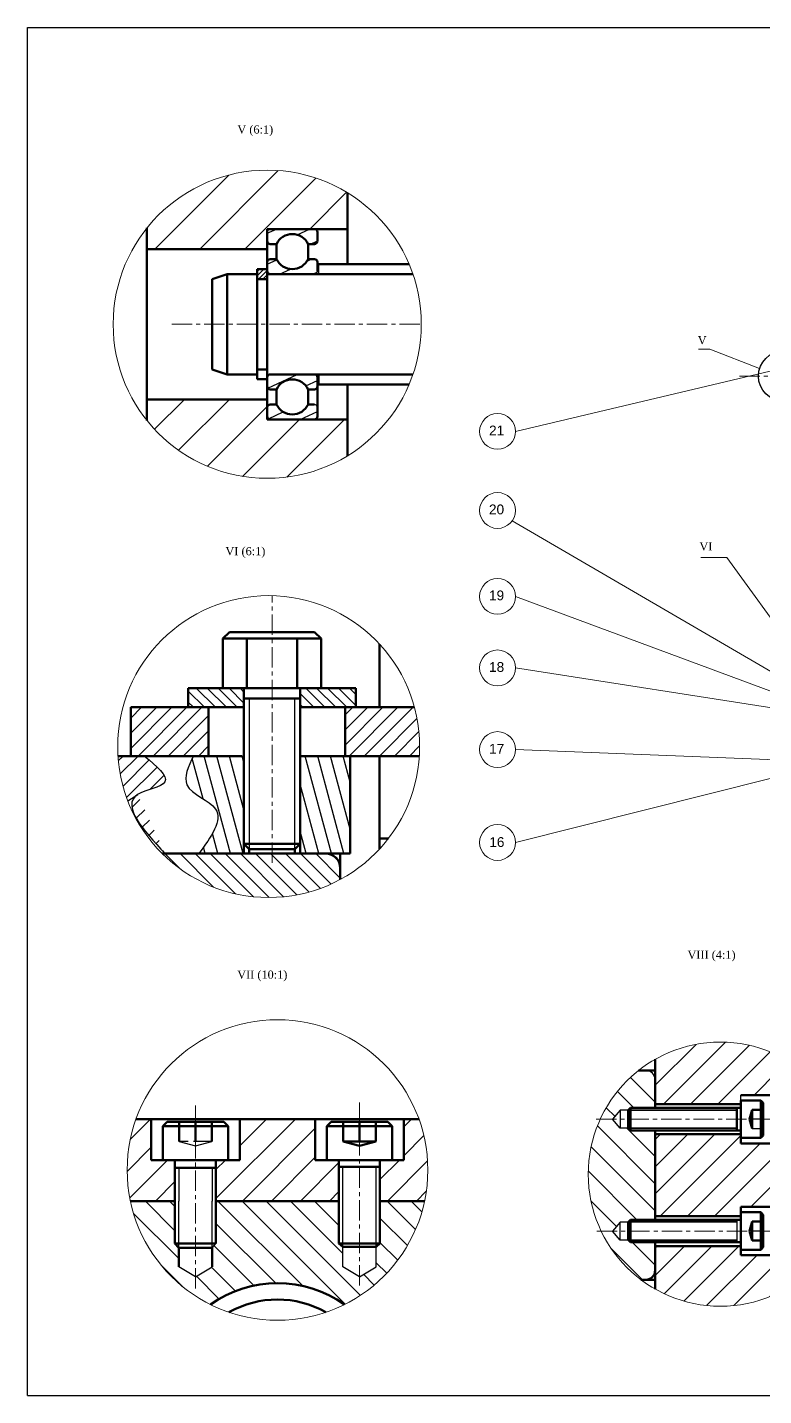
# Model space of a CAD drawing. Header units: inches. Extents: x -8900 to -5053, y -1814 to -15.
# Drawn here: x -7566 to -7114, y -1813 to -972 of the extents above; entities that cross this region are included whole.
import ezdxf

# ---------------------------------------------------------------- set-up
doc = ezdxf.new("R2010")
doc.units = ezdxf.units.IN
doc.header["$LTSCALE"] = 2
doc.header["$MEASUREMENT"] = 0
for name, pattern in [('CENTER', [2, 1.25, -0.25, 0.25, -0.25]), ('CENTER2', [28.575, 19.05, -3.175, 3.175, -3.175]), ('DASHED', [0.2, 0.1, -0.1]), ('HIDDEN2', [4.7625, 3.175, -1.5875])]:
    doc.linetypes.add(name, pattern=pattern)
doc.layers.add('AM_0', color=7, linetype='Continuous', lineweight=50, plot=False)
for name, color, linetype, lineweight in [('Centerline (ISO)', 7, 'CENTER2', 30), ('duong co ban', 7, 'Continuous', 50), ('duong tam', 1, 'CENTER', 20), ('Hidden (ISO)', 7, 'DASHED', 30), ('Visible (ISO)', 7, 'Continuous', 50), ('Visible Narrow (ISO)', 6, 'Continuous', 35)]:
    doc.layers.add(name, color=color, linetype=linetype, lineweight=lineweight)
doc.styles.get("Standard").update_dxf_attribs({"font": 'arial.ttf', "height": 2.5})
pattern_1 = [(45, (-2116.619, -125.627), (-4.634201, 4.634201), [])]

msp = doc.modelspace()

# ---------------------------------------------------------------- hatches: boundary and pattern name
at = {"lineweight": 20}
h = msp.add_hatch(dxfattribs=at)
h.set_pattern_fill('ANSI31', color=256, scale=6.16, style=0)
h.set_pattern_definition([(45, (-18708.72, 1721.844), (-13.829594, 13.829594), [])])
h.paths.add_polyline_path([(-7492.92, -1095.43), (-7492.92, -1108.43), (-7419, -1108.43), (-7419, -1096.11), (-7369.72, -1096.11), (-7369.72, -1073.76, 0.377211)])
h.paths.add_polyline_path([(-7419, -1213.15), (-7419, -1200.83), (-7492.92, -1200.83), (-7492.92, -1213.83, 0.377211), (-7369.72, -1235.5), (-7369.72, -1213.15)])
at = {"linetype": 'Continuous'}
h = msp.add_hatch(dxfattribs=at)
h.set_pattern_fill('DEFAULT__27', color=2, scale=8.638237, angle=205, style=0, pattern_type=0)
h.set_pattern_definition([(205, (-15083.275, -9590.749), (3.650677, -7.828902), [])])
edge = h.paths.add_edge_path()
edge.add_spline(control_points=[(-7390.05, -1096.11), (-7388.97, -1096.11), (-7388.2, -1096.87), (-7388.2, -1097.96)], knot_values=[0, 0, 0, 0, 1, 1, 1, 1], weights=[1, 0.804738, 0.804738, 1], degree=3, periodic=0)
edge.add_line((-7388.2, -1103.5), (-7388.2, -1097.96))
edge.add_spline(control_points=[(-7388.2, -1103.5), (-7388.2, -1104.58), (-7388.97, -1105.35), (-7390.05, -1105.35)], knot_values=[0, 0, 0, 0, 1, 1, 1, 1], weights=[1, 0.804738, 0.804738, 1], degree=3, periodic=0)
edge.add_line((-7393.86, -1105.35), (-7390.05, -1105.35))
edge.add_spline(control_points=[(-7413.34, -1105.35), (-7408.85, -1095.87), (-7398.36, -1095.87), (-7393.86, -1105.35)], knot_values=[0, 0, 0, 0, 1, 1, 1, 1], weights=[1, 0.619048, 0.619048, 1], degree=3, periodic=0)
edge.add_line((-7417.15, -1105.35), (-7413.34, -1105.35))
edge.add_spline(control_points=[(-7417.15, -1105.35), (-7418.24, -1105.35), (-7419, -1104.58), (-7419, -1103.5)], knot_values=[0, 0, 0, 0, 1, 1, 1, 1], weights=[1, 0.804738, 0.804738, 1], degree=3, periodic=0)
edge.add_line((-7419, -1103.5), (-7419, -1097.96))
edge.add_spline(control_points=[(-7419, -1097.96), (-7419, -1096.87), (-7418.24, -1096.11), (-7417.15, -1096.11)], knot_values=[0, 0, 0, 0, 1, 1, 1, 1], weights=[1, 0.804738, 0.804738, 1], degree=3, periodic=0)
edge.add_line((-7417.15, -1096.11), (-7390.05, -1096.11))
edge = h.paths.add_edge_path()
edge.add_spline(control_points=[(-7390.05, -1213.15), (-7388.97, -1213.15), (-7388.2, -1212.38), (-7388.2, -1211.3)], knot_values=[0, 0, 0, 0, 1, 1, 1, 1], weights=[1, 0.804738, 0.804738, 1], degree=3, periodic=0)
edge.add_line((-7417.15, -1213.15), (-7390.05, -1213.15))
edge.add_spline(control_points=[(-7419, -1211.3), (-7419, -1212.38), (-7418.24, -1213.15), (-7417.15, -1213.15)], knot_values=[0, 0, 0, 0, 1, 1, 1, 1], weights=[1, 0.804738, 0.804738, 1], degree=3, periodic=0)
edge.add_line((-7419, -1211.3), (-7419, -1205.76))
edge.add_spline(control_points=[(-7417.15, -1203.91), (-7418.24, -1203.91), (-7419, -1204.67), (-7419, -1205.76)], knot_values=[0, 0, 0, 0, 1, 1, 1, 1], weights=[1, 0.804738, 0.804738, 1], degree=3, periodic=0)
edge.add_line((-7417.15, -1203.91), (-7413.34, -1203.91))
edge.add_spline(control_points=[(-7413.34, -1203.91), (-7408.85, -1213.39), (-7398.36, -1213.39), (-7393.86, -1203.91)], knot_values=[0, 0, 0, 0, 1, 1, 1, 1], weights=[1, 0.619048, 0.619048, 1], degree=3, periodic=0)
edge.add_line((-7393.86, -1203.91), (-7390.05, -1203.91))
edge.add_spline(control_points=[(-7388.2, -1205.76), (-7388.2, -1204.67), (-7388.97, -1203.91), (-7390.05, -1203.91)], knot_values=[0, 0, 0, 0, 1, 1, 1, 1], weights=[1, 0.804738, 0.804738, 1], degree=3, periodic=0)
edge.add_line((-7388.2, -1211.3), (-7388.2, -1205.76))
edge = h.paths.add_edge_path()
edge.add_line((-7417.15, -1123.83), (-7390.05, -1123.83))
edge.add_spline(control_points=[(-7417.15, -1123.83), (-7418.24, -1123.83), (-7419, -1123.06), (-7419, -1121.98)], knot_values=[0, 0, 0, 0, 1, 1, 1, 1], weights=[1, 0.804738, 0.804738, 1], degree=3, periodic=0)
edge.add_line((-7419, -1121.98), (-7419, -1116.44))
edge.add_spline(control_points=[(-7419, -1116.44), (-7419, -1115.35), (-7418.24, -1114.59), (-7417.15, -1114.59)], knot_values=[0, 0, 0, 0, 1, 1, 1, 1], weights=[1, 0.804738, 0.804738, 1], degree=3, periodic=0)
edge.add_line((-7417.15, -1114.59), (-7413.34, -1114.59))
edge.add_spline(control_points=[(-7393.86, -1114.59), (-7398.36, -1124.07), (-7408.85, -1124.07), (-7413.34, -1114.59)], knot_values=[0, 0, 0, 0, 1, 1, 1, 1], weights=[1, 0.619048, 0.619048, 1], degree=3, periodic=0)
edge.add_line((-7393.86, -1114.59), (-7390.05, -1114.59))
edge.add_spline(control_points=[(-7390.05, -1114.59), (-7388.97, -1114.59), (-7388.2, -1115.35), (-7388.2, -1116.44)], knot_values=[0, 0, 0, 0, 1, 1, 1, 1], weights=[1, 0.804738, 0.804738, 1], degree=3, periodic=0)
edge.add_line((-7388.2, -1121.98), (-7388.2, -1116.44))
edge.add_spline(control_points=[(-7388.2, -1121.98), (-7388.2, -1123.06), (-7388.97, -1123.83), (-7390.05, -1123.83)], knot_values=[0, 0, 0, 0, 1, 1, 1, 1], weights=[1, 0.804738, 0.804738, 1], degree=3, periodic=0)
edge = h.paths.add_edge_path()
edge.add_line((-7417.15, -1185.43), (-7390.05, -1185.43))
edge.add_spline(control_points=[(-7388.2, -1187.28), (-7388.2, -1186.19), (-7388.97, -1185.43), (-7390.05, -1185.43)], knot_values=[0, 0, 0, 0, 1, 1, 1, 1], weights=[1, 0.804738, 0.804738, 1], degree=3, periodic=0)
edge.add_line((-7388.2, -1192.82), (-7388.2, -1187.28))
edge.add_spline(control_points=[(-7390.05, -1194.67), (-7388.97, -1194.67), (-7388.2, -1193.9), (-7388.2, -1192.82)], knot_values=[0, 0, 0, 0, 1, 1, 1, 1], weights=[1, 0.804738, 0.804738, 1], degree=3, periodic=0)
edge.add_line((-7393.86, -1194.67), (-7390.05, -1194.67))
edge.add_spline(control_points=[(-7393.86, -1194.67), (-7398.36, -1185.19), (-7408.85, -1185.19), (-7413.34, -1194.67)], knot_values=[0, 0, 0, 0, 1, 1, 1, 1], weights=[1, 0.619048, 0.619048, 1], degree=3, periodic=0)
edge.add_line((-7417.15, -1194.67), (-7413.34, -1194.67))
edge.add_spline(control_points=[(-7419, -1192.82), (-7419, -1193.9), (-7418.24, -1194.67), (-7417.15, -1194.67)], knot_values=[0, 0, 0, 0, 1, 1, 1, 1], weights=[1, 0.804738, 0.804738, 1], degree=3, periodic=0)
edge.add_line((-7419, -1192.82), (-7419, -1187.28))
edge.add_spline(control_points=[(-7417.15, -1185.43), (-7418.24, -1185.43), (-7419, -1186.19), (-7419, -1187.28)], knot_values=[0, 0, 0, 0, 1, 1, 1, 1], weights=[1, 0.804738, 0.804738, 1], degree=3, periodic=0)
h = msp.add_hatch()
h.set_pattern_fill('ANSI31', color=256, scale=0.616, style=0)
h.set_pattern_definition([(45, (-19937.2789, 2031.9265), (-1.38295944, 1.38295944), [])])
h.paths.add_polyline_path([(-7419, -1120.75), (-7425.16, -1120.75), (-7425.16, -1126.91), (-7419, -1126.91)])
h = msp.add_hatch()
h.set_pattern_fill('ANSI31', color=256, scale=1.498, angle=90, style=0)
h.set_pattern_definition([(135, (-19742.727, 2937.9434), (-3.363106, -3.363106), [])])
h.paths.add_polyline_path([(-7433.32, -1378.3), (-7446.26, -1378.3), (-7467.58, -1378.3), (-7467.58, -1390.07), (-7433.32, -1390.07)])
h.paths.add_polyline_path([(-7364.54, -1378.3), (-7385.86, -1378.3), (-7398.8, -1378.3), (-7398.8, -1390.07), (-7364.54, -1390.07)])
h = msp.add_hatch(dxfattribs=at)
h.set_pattern_fill('ANSI31', scale=52.43, style=0)
h.set_pattern_definition(pattern_1)
h.paths.add_polyline_path([(-7455.01, -1390.07), (-7502.94, -1390.07), (-7502.94, -1420.03), (-7455.01, -1420.03)])
h = msp.add_hatch(dxfattribs=at)
h.set_pattern_fill('ANSI31', scale=52.43, style=0)
h.set_pattern_definition(pattern_1)
h.paths.add_polyline_path([(-7325.52, -1420.03, 0.015655), (-7325.34, -1414.22, 0.065946), (-7328.54, -1390.07), (-7371.12, -1390.07), (-7371.12, -1420.03)])
h = msp.add_hatch()
h.set_pattern_fill('ANSI31', color=256, scale=52.43, style=0)
h.set_pattern_definition(pattern_1)
edge = h.paths.add_edge_path()
edge.add_line((-7504.71, -1447.52), (-7498.62, -1443.72))
edge.add_spline(control_points=[(-7481.78, -1479.95), (-7495.41, -1465.19), (-7515.36, -1443.6), (-7473.02, -1437.82), (-7487.07, -1426.13), (-7494.41, -1420.03)], knot_values=[0, 0, 0, 0, 53.324098, 78.01047, 105.018974, 105.018974, 105.018974, 105.018974], degree=3, periodic=0)
edge.add_line((-7494.41, -1420.03), (-7510.71, -1420.03))
edge.add_arc((-7418.12, -1414.22), 92.77, 183.5875, 201.03273)
h = msp.add_hatch()
h.set_pattern_fill('ANSI31', color=256, scale=59.92, angle=60, style=0)
h.set_pattern_definition([(105, (32569.445, 8014.584), (-7.2347844, -1.9385546), [])])
edge = h.paths.add_edge_path()
edge.add_line((-7433.32, -1420.03), (-7464.36, -1420.03))
edge.add_spline(control_points=[(-7464.36, -1420.03), (-7467.44, -1426.49), (-7474.42, -1441.16), (-7440.25, -1451.43), (-7453.56, -1469.72), (-7461.01, -1479.95)], knot_values=[0, 0, 0, 0, 3.03125, 6.873189, 11.74646, 11.74646, 11.74646, 11.74646], degree=3, periodic=0)
edge.add_line((-7461.01, -1479.95), (-7433.32, -1479.95))
edge.add_line((-7433.32, -1479.95), (-7433.32, -1420.03))
h.paths.add_polyline_path([(-7398.8, -1479.95), (-7368.12, -1479.95), (-7368.12, -1420.03), (-7398.8, -1420.03)])
h = msp.add_hatch()
h.set_pattern_fill('ANSI31', color=256, scale=52.43, angle=90, style=0)
h.set_pattern_definition([(135, (-2116.619, -125.627), (-4.634201, -4.634201), [])])
h.paths.add_polyline_path([(-7374.11, -1495.9), (-7374.11, -1488.93, 0.414214), (-7383.1, -1479.95), (-7483.59, -1479.95, 0.330737)])
at = {"lineweight": 20}
h = msp.add_hatch(dxfattribs=at)
h.set_pattern_fill('ANSI31', color=256, scale=94.5, style=0)
h.set_pattern_definition([(45, (-486.95, -107.384), (-8.352699, 8.352699), [])])
h.paths.add_polyline_path([(-7127.96, -1658.08), (-7127.96, -1654.77), (-7127.96, -1652.46), (-7180.58, -1652.46), (-7180.58, -1702.74), (-7127.96, -1702.74), (-7127.96, -1700.43), (-7127.96, -1697.11), (-7104.98, -1697.11), (-7104.98, -1658.08)])
h.paths.add_polyline_path([(-7127.96, -1634.01), (-7127.96, -1631.71), (-7127.96, -1628.39), (-7104.98, -1628.39), (-7104.98, -1604.02, 0.247142), (-7180.58, -1606.43), (-7180.58, -1634.01)])
h.paths.add_polyline_path([(-7127.95, -1726.81), (-7127.95, -1723.49), (-7127.95, -1721.18), (-7180.58, -1721.18), (-7180.58, -1747.62, 0.247142), (-7104.98, -1750.04), (-7104.98, -1726.8)])
h = msp.add_hatch(dxfattribs=at)
h.set_pattern_fill('ANSI31', color=256, scale=94.5, angle=90, style=0)
h.set_pattern_definition([(135, (-486.95, -107.384), (-8.352699, -8.352699), [])])
h.paths.add_polyline_path([(-7180.58, -1650.16), (-7195.82, -1650.16), (-7197.18, -1648.8), (-7202.06, -1648.8), (-7206.76, -1643.24), (-7214.31, -1643.24, 0.107733), (-7221.67, -1677.03, 0.111652), (-7213.78, -1711.96), (-7206.72, -1711.96), (-7202.06, -1706.44), (-7197.22, -1706.44), (-7195.82, -1705.04), (-7180.58, -1705.04)])
h.paths.add_polyline_path([(-7180.58, -1619.03, 0.414214), (-7186.25, -1613.36), (-7190.86, -1613.36, 0.118594), (-7214.31, -1643.24), (-7206.72, -1643.24), (-7202.06, -1637.72), (-7197.24, -1637.72), (-7197.24, -1637.7), (-7197.2, -1637.7), (-7195.82, -1636.32), (-7180.58, -1636.32)])
h.paths.add_polyline_path([(-7180.58, -1718.88), (-7195.82, -1718.88), (-7197.18, -1717.52), (-7202.06, -1717.52), (-7206.76, -1711.96), (-7213.78, -1711.96, 0.120712), (-7189.33, -1741.88), (-7186.25, -1741.88, 0.414214), (-7180.58, -1736.21)])
h = msp.add_hatch()
h.set_pattern_fill('ANSI31', color=256, scale=100.8, style=0)
h.set_pattern_definition([(45, (55346.771, 10730.726), (-8.9095454, 8.9095454), [])])
h.paths.add_polyline_path([(-7374.91, -1693.58), (-7374.91, -1668.38), (-7389.52, -1668.38), (-7389.52, -1643.18), (-7435.89, -1643.18), (-7435.89, -1668.38), (-7450.51, -1668.38), (-7450.51, -1693.58)])
h.paths.add_polyline_path([(-7475.71, -1693.58), (-7475.71, -1668.38), (-7490.32, -1668.38), (-7490.32, -1643.18), (-7499.63, -1643.18, 0.086605), (-7505.1, -1674.47, 0.052123), (-7503.1, -1693.58)])
h.paths.add_polyline_path([(-7322.31, -1693.58, 0.052123), (-7320.32, -1674.47, 0.086605), (-7325.78, -1643.18), (-7335.09, -1643.18), (-7335.09, -1668.38), (-7349.71, -1668.38), (-7349.71, -1693.58)])
h = msp.add_hatch()
h.set_pattern_fill('ANSI31', color=256, scale=84, angle=90, style=0)
h.set_pattern_definition([(135, (-2182.348, -619.961), (-7.424621, -7.424621), [])])
h.paths.add_polyline_path([(-7450.51, -1693.58), (-7450.51, -1719.73), (-7452.77, -1722.23), (-7452.77, -1733.9), (-7463.11, -1740.1), (-7473.44, -1733.9), (-7473.44, -1722.23), (-7475.71, -1719.73), (-7475.71, -1693.58), (-7503.1, -1693.58, 0.229181), (-7453.83, -1757.2, -0.321563), (-7371.58, -1757.2, 0.229181), (-7322.31, -1693.58), (-7349.71, -1693.58), (-7349.71, -1719.73), (-7351.97, -1721.69), (-7351.97, -1733.9), (-7362.31, -1740.1), (-7372.64, -1733.9), (-7372.64, -1721.69), (-7374.91, -1719.73), (-7374.91, -1693.58)])

# ---------------------------------------------------------------- linework, layer by layer
at = {"color": 7, "linetype": 'Continuous'}
for p, q in [((-7566.44, -1813.15), (-7566.44, -972.15)), ((-7566.44, -972.15), (-6377.44, -972.15)), ((-7430.05, -1384.73), (-7430.05, -1477.34)), ((-7402.07, -1477.34), (-7402.07, -1384.73)), ((-7566.44, -1813.15), (-6377.44, -1813.15))]:
    msp.add_line(p, q, dxfattribs=at)
at = {"lineweight": 20}
for p, q in [((-7266.47, -1220.47), (-7102.15, -1181.52)), ((-7268.51, -1275.48), (-7077.25, -1386.88)), ((-7266.47, -1321.91), (-7082.54, -1390.33)), ((-7266.47, -1365.83), (-7086.05, -1393.96)), ((-7266.47, -1416.03), (-7073.53, -1423.68)), ((-7266.47, -1473.16), (-7108.22, -1433.35))]:
    msp.add_line(p, q, dxfattribs=at)
for p, q in [((-7504.71, -1447.52), (-7498.53, -1443.67)), ((-7127.96, -1631.71), (-7127.96, -1631.71)), ((-7473.44, -1673.21), (-7473.44, -1693.58)), ((-7452.77, -1673.21), (-7452.77, -1693.58)), ((-7372.64, -1693.58), (-7372.64, -1672.58)), ((-7351.97, -1693.58), (-7351.97, -1672.58)), ((-7473.44, -1733.9), (-7473.44, -1693.58)), ((-7452.77, -1733.9), (-7452.77, -1693.58)), ((-7372.64, -1733.9), (-7372.64, -1693.58)), ((-7351.97, -1733.9), (-7351.97, -1693.58)), ((-7127.95, -1723.49), (-7127.95, -1723.49))]:
    msp.add_line(p, q)
for centre, radius in [((-7419, -1154.63), 94.7), ((-7277.47, -1220.47), 11), ((-7277.47, -1269.1), 11), ((-7277.47, -1321.91), 11), ((-7418.12, -1414.22), 92.77), ((-7277.47, -1365.83), 11), ((-7277.47, -1416.03), 11), ((-7277.47, -1473.16), 11), ((-7412.71, -1674.47), 92.39), ((-7140.49, -1677.03), 81.19)]:
    msp.add_circle(centre, radius, dxfattribs=at)
msp.add_circle((-7101.71, -1186.46), 15.37)
at = {"color": 7, "linetype": 'Continuous'}
for points in [[(-7494.41, -1420.03), (-7481.92, -1435.93), (-7498.67, -1443.75), (-7481.78, -1479.95)], [(-7464.36, -1420.03), (-7468.35, -1437.75), (-7450.77, -1452.6), (-7461.01, -1479.95)]]:
    msp.add_spline(points, degree=3, dxfattribs=at)
at = {"layer": 'AM_0', "ltscale": 0.5}
msp.add_line((-7433.32, -1474.07), (-7398.8, -1474.07), dxfattribs=at)
at = {"layer": 'AM_0', "ltscale": 0.3}
for p, q in [((-7195.82, -1650.16), (-7195.82, -1636.32)), ((-7195.82, -1705.04), (-7195.82, -1718.88))]:
    msp.add_line(p, q, dxfattribs=at)
at = {"layer": 'Centerline (ISO)', "linetype": 'HIDDEN2'}
for p, q in [((-7114.12, -1643.24), (-7121.04, -1643.24)), ((-7121.04, -1649), (-7114.12, -1649)), ((-7468.15, -1656.93), (-7473.19, -1656.93)), ((-7458.07, -1656.93), (-7468.15, -1656.93)), ((-7453.03, -1656.93), (-7458.07, -1656.93)), ((-7114.12, -1711.96), (-7121.04, -1711.96))]:
    msp.add_line(p, q, dxfattribs=at)
at = {"layer": 'duong co ban', "lineweight": 30}
for p, q in [((-7388.2, -1117.67), (-7387.59, -1117.67)), ((-7387.59, -1117.67), (-7387.59, -1123.83)), ((-7127.96, -1631.71), (-7127.96, -1628.39)), ((-7202.06, -1637.72), (-7206.74, -1643.26)), ((-7202.06, -1637.72), (-7202.06, -1648.8)), ((-7197.2, -1637.72), (-7202.06, -1637.72)), ((-7202.06, -1648.8), (-7206.74, -1643.26)), ((-7197.2, -1648.8), (-7202.06, -1648.8)), ((-7473.19, -1656.93), (-7463.11, -1659.63)), ((-7463.11, -1659.63), (-7453.03, -1656.93)), ((-7202.06, -1706.44), (-7206.74, -1711.98)), ((-7202.06, -1717.52), (-7202.06, -1706.44)), ((-7197.2, -1706.44), (-7202.06, -1706.44)), ((-7202.06, -1717.52), (-7206.74, -1711.98)), ((-7452.77, -1722.23), (-7450.51, -1719.73)), ((-7372.64, -1733.9), (-7372.64, -1721.69)), ((-7351.97, -1733.9), (-7351.97, -1721.69)), ((-7197.2, -1717.52), (-7202.06, -1717.52)), ((-7463.11, -1740.1), (-7473.44, -1733.9)), ((-7463.11, -1740.1), (-7452.77, -1733.9)), ((-7362.31, -1740.1), (-7372.64, -1733.9)), ((-7362.31, -1740.1), (-7351.97, -1733.9))]:
    msp.add_line(p, q, dxfattribs=at)
at = {"layer": 'duong co ban', "lineweight": 20}
for p, q in [((-7146.89, -1169.88), (-7153.94, -1169.88)), ((-7116.38, -1181.84), (-7146.89, -1169.88)), ((-7136.5, -1297.97), (-7152.61, -1297.97)), ((-7077.06, -1380.01), (-7136.5, -1297.97))]:
    msp.add_line(p, q, dxfattribs=at)
at = {"layer": 'duong co ban'}
for p, q in [((-7430.05, -1477.34), (-7430.05, -1479.95)), ((-7402.07, -1477.34), (-7402.07, -1479.95)), ((-7190.86, -1613.36), (-7180.58, -1613.36)), ((-7189.33, -1741.88), (-7180.58, -1741.88))]:
    msp.add_line(p, q, dxfattribs=at)
at = {"layer": 'duong co ban', "lineweight": 30}
for centre, radius, start, end in [((-7417.15, -1097.96), 1.85, 90, 180), ((-7390.05, -1121.98), 1.85, 270, 0), ((-7390.05, -1205.76), 1.85, 0, 90), ((-7186.25, -1619.03), 5.67, 0, 90)]:
    msp.add_arc(centre, radius, start, end, dxfattribs=at)
at = {"layer": 'duong tam', "ltscale": 5}
for p, q in [((-7477.71, -1154.63), (-7324.3, -1154.63)), ((-7128.81, -1186.46), (-6576.5, -1186.46)), ((-7416.06, -1485.6), (-7416.06, -1321.45)), ((-7463.11, -1747.33), (-7463.11, -1633.5)), ((-7362.31, -1632.99), (-7362.31, -1746.21)), ((-7216.92, -1643.24), (-7087.62, -1643.24)), ((-7216.48, -1711.96), (-7097.48, -1711.96))]:
    msp.add_line(p, q, dxfattribs=at)
at = {"layer": 'Hidden (ISO)', "linetype": 'Continuous'}
msp.add_line((-7130.41, -1705.04), (-7130.41, -1718.88), dxfattribs=at)
at = {"layer": 'Visible (ISO)'}
for p, q in [((-7369.72, -1073.76), (-7369.72, -1117.67)), ((-7492.92, -1095.43), (-7492.92, -1213.83)), ((-7419, -1096.11), (-7369.72, -1096.11)), ((-7419, -1126.91), (-7419, -1096.11)), ((-7388.2, -1103.42), (-7388.2, -1097.96)), ((-7492.92, -1108.43), (-7419, -1108.43)), ((-7417.15, -1105.35), (-7413.34, -1105.35)), ((-7413.34, -1105.35), (-7413.34, -1114.59)), ((-7393.86, -1105.35), (-7390.05, -1105.35)), ((-7393.86, -1105.35), (-7393.86, -1114.59)), ((-7417.15, -1114.59), (-7413.34, -1114.59)), ((-7393.86, -1114.59), (-7390.05, -1114.59)), ((-7388.2, -1116.44), (-7388.2, -1121.98)), ((-7387.59, -1117.67), (-7331.81, -1117.67)), ((-7452.88, -1126.91), (-7443.64, -1123.83)), ((-7452.88, -1126.91), (-7452.88, -1182.35)), ((-7425.16, -1123.83), (-7443.64, -1123.83)), ((-7443.64, -1185.43), (-7443.64, -1123.83)), ((-7419, -1120.75), (-7425.16, -1120.75)), ((-7425.16, -1120.75), (-7425.16, -1126.91)), ((-7419, -1126.91), (-7425.16, -1126.91)), ((-7425.16, -1126.91), (-7425.16, -1182.35)), ((-7329.45, -1123.83), (-7419, -1123.83)), ((-7419, -1126.91), (-7419, -1182.35)), ((-7452.88, -1182.35), (-7443.64, -1185.43)), ((-7425.16, -1185.43), (-7443.64, -1185.43)), ((-7419, -1182.35), (-7425.16, -1182.35)), ((-7425.16, -1188.37), (-7425.16, -1182.35)), ((-7419, -1213.15), (-7419, -1182.35)), ((-7417.15, -1185.43), (-7329.45, -1185.43)), ((-7388.2, -1211.3), (-7388.2, -1185.43)), ((-7387.59, -1191.59), (-7387.59, -1185.43)), ((-7419, -1188.37), (-7425.16, -1188.37)), ((-7387.59, -1191.59), (-7331.81, -1191.59)), ((-7369.72, -1191.59), (-7369.72, -1235.5)), ((-7492.92, -1200.83), (-7419, -1200.83)), ((-7417.15, -1194.67), (-7413.34, -1194.67)), ((-7413.34, -1194.67), (-7413.34, -1203.91)), ((-7393.86, -1194.67), (-7390.05, -1194.67)), ((-7393.86, -1194.67), (-7393.86, -1203.91)), ((-7417.15, -1203.91), (-7413.34, -1203.91)), ((-7393.86, -1203.91), (-7390.05, -1203.91)), ((-7419, -1213.15), (-7369.72, -1213.15)), ((-7446.26, -1378.3), (-7446.26, -1347.81)), ((-7431.52, -1378.3), (-7431.52, -1347.81)), ((-7400.6, -1378.3), (-7400.6, -1347.81)), ((-7385.86, -1347.81), (-7385.86, -1378.3)), ((-7433.32, -1378.3), (-7446.26, -1378.3)), ((-7433.32, -1479.95), (-7433.32, -1378.3)), ((-7385.86, -1378.3), (-7398.8, -1378.3)), ((-7398.8, -1378.3), (-7398.8, -1479.95)), ((-7430.05, -1477.34), (-7433.32, -1474.07)), ((-7402.07, -1477.34), (-7430.05, -1477.34)), ((-7398.8, -1474.07), (-7402.07, -1477.34)), ((-7180.58, -1636.32), (-7180.58, -1606.43)), ((-7127.96, -1628.39), (-7104.99, -1628.39)), ((-7197.24, -1637.74), (-7195.82, -1636.32)), ((-7197.23, -1648.74), (-7197.24, -1637.74)), ((-7195.82, -1636.32), (-7127.96, -1636.32)), ((-7127.96, -1634.01), (-7180.58, -1634.01)), ((-7130.41, -1650.15), (-7130.41, -1636.32)), ((-7127.96, -1631.71), (-7115.66, -1631.71)), ((-7127.96, -1636.32), (-7127.96, -1631.71)), ((-7121.04, -1637.47), (-7122.58, -1643.24)), ((-7121.04, -1640.35), (-7121.04, -1637.47)), ((-7114.12, -1637.47), (-7121.04, -1637.47)), ((-7115.66, -1654.77), (-7115.66, -1631.71)), ((-7115.66, -1631.71), (-7114.12, -1633.25)), ((-7114.12, -1633.25), (-7114.12, -1637.47)), ((-7114.12, -1643.24), (-7114.12, -1637.47)), ((-7483.27, -1647.52), (-7480.58, -1644.83)), ((-7480.58, -1644.83), (-7473.19, -1644.83)), ((-7463.11, -1644.83), (-7473.19, -1644.83)), ((-7453.03, -1644.83), (-7463.11, -1644.83)), ((-7453.03, -1644.83), (-7445.63, -1644.83)), ((-7445.63, -1644.83), (-7442.95, -1647.52)), ((-7372.39, -1644.83), (-7379.78, -1644.83)), ((-7372.39, -1644.83), (-7362.31, -1644.83)), ((-7362.31, -1644.83), (-7352.23, -1644.83)), ((-7344.83, -1644.83), (-7352.23, -1644.83)), ((-7122.58, -1643.24), (-7121.04, -1649)), ((-7121.04, -1646.12), (-7121.04, -1640.35)), ((-7121.04, -1649), (-7121.04, -1646.12)), ((-7114.12, -1649), (-7114.12, -1643.24)), ((-7195.82, -1650.16), (-7197.23, -1648.74)), ((-7127.96, -1650.15), (-7195.82, -1650.16)), ((-7180.58, -1705.04), (-7180.58, -1650.16)), ((-7127.96, -1652.46), (-7180.58, -1652.46)), ((-7127.96, -1654.77), (-7127.96, -1650.15)), ((-7127.96, -1654.77), (-7127.96, -1658.08)), ((-7115.66, -1654.77), (-7127.96, -1654.77)), ((-7114.12, -1653.23), (-7115.66, -1654.77)), ((-7114.12, -1649), (-7114.12, -1653.23)), ((-7127.96, -1658.08), (-7104.98, -1658.08)), ((-7503.1, -1693.58), (-7475.71, -1693.58)), ((-7127.96, -1697.11), (-7104.98, -1697.11)), ((-7127.96, -1700.43), (-7127.96, -1697.11)), ((-7195.82, -1705.04), (-7197.23, -1706.46)), ((-7197.23, -1706.46), (-7197.23, -1717.46)), ((-7127.96, -1705.04), (-7195.82, -1705.04)), ((-7127.96, -1702.74), (-7180.58, -1702.74)), ((-7115.66, -1700.43), (-7127.96, -1700.43)), ((-7127.96, -1700.43), (-7127.96, -1705.04)), ((-7122.58, -1711.96), (-7121.04, -1706.19)), ((-7121.04, -1706.19), (-7114.12, -1706.19)), ((-7121.04, -1706.19), (-7121.04, -1709.08)), ((-7114.12, -1701.97), (-7115.66, -1700.43)), ((-7115.66, -1700.43), (-7115.66, -1723.49)), ((-7114.12, -1706.19), (-7114.12, -1701.97)), ((-7114.12, -1706.19), (-7114.12, -1711.96)), ((-7121.04, -1717.72), (-7122.58, -1711.96)), ((-7121.04, -1709.08), (-7121.04, -1714.84)), ((-7121.04, -1714.84), (-7121.04, -1717.72)), ((-7114.12, -1711.96), (-7114.12, -1717.72)), ((-7197.23, -1717.46), (-7195.82, -1718.88)), ((-7195.82, -1718.88), (-7127.95, -1718.88)), ((-7180.58, -1747.62), (-7180.58, -1718.88)), ((-7127.95, -1721.18), (-7180.58, -1721.18)), ((-7127.95, -1718.88), (-7127.95, -1723.49)), ((-7127.95, -1723.49), (-7115.66, -1723.49)), ((-7127.95, -1723.49), (-7127.95, -1726.81)), ((-7114.12, -1717.72), (-7121.04, -1717.72)), ((-7115.66, -1723.49), (-7114.12, -1721.95)), ((-7114.12, -1721.95), (-7114.12, -1717.72)), ((-7127.95, -1726.81), (-7104.98, -1726.8))]:
    msp.add_line(p, q, dxfattribs=at)
at = {"layer": 'Visible (ISO)', "ltscale": 0.3}
for p, q in [((-7446.26, -1347.81), (-7442.23, -1343.79)), ((-7442.23, -1343.79), (-7389.89, -1343.79)), ((-7409.59, -1343.79), (-7389.89, -1343.79)), ((-7389.89, -1343.79), (-7385.86, -1347.81)), ((-7446.26, -1347.81), (-7385.86, -1347.81)), ((-7409.59, -1347.81), (-7385.86, -1347.81)), ((-7349.95, -1390.07), (-7349.95, -1351.29)), ((-7467.58, -1378.3), (-7467.58, -1390.07)), ((-7446.26, -1378.3), (-7467.58, -1378.3)), ((-7433.32, -1378.3), (-7398.8, -1378.3)), ((-7385.86, -1378.3), (-7364.54, -1378.3)), ((-7364.54, -1378.3), (-7364.54, -1390.07)), ((-7433.32, -1384.73), (-7398.8, -1384.73)), ((-7502.94, -1390.07), (-7502.94, -1420.03)), ((-7502.94, -1390.07), (-7433.32, -1390.07)), ((-7455.01, -1390.07), (-7455.01, -1420.03)), ((-7328.54, -1390.07), (-7398.8, -1390.07)), ((-7371.12, -1390.07), (-7371.12, -1420.03)), ((-7510.71, -1420.03), (-7434.45, -1420.03)), ((-7325.52, -1420.03), (-7398.8, -1420.03)), ((-7368.12, -1479.95), (-7368.12, -1420.03)), ((-7349.95, -1477.15), (-7349.95, -1420.03)), ((-7349.95, -1470.66), (-7344.48, -1470.66)), ((-7368.12, -1479.95), (-7483.59, -1479.95)), ((-7374.11, -1479.95), (-7374.11, -1495.9)), ((-7127.96, -1650.15), (-7127.96, -1636.32)), ((-7499.63, -1643.18), (-7325.78, -1643.18)), ((-7490.32, -1643.18), (-7490.32, -1668.38)), ((-7442.95, -1647.52), (-7483.27, -1647.52)), ((-7483.27, -1647.52), (-7483.27, -1668.38)), ((-7473.19, -1644.83), (-7473.19, -1656.93)), ((-7463.11, -1644.83), (-7463.11, -1656.93)), ((-7453.03, -1656.93), (-7453.03, -1644.83)), ((-7442.95, -1647.52), (-7442.95, -1668.38)), ((-7435.89, -1643.18), (-7435.89, -1668.38)), ((-7389.52, -1668.38), (-7389.52, -1643.18)), ((-7379.78, -1644.83), (-7382.47, -1647.52)), ((-7382.47, -1647.52), (-7382.47, -1668.38)), ((-7382.47, -1647.52), (-7342.15, -1647.52)), ((-7372.39, -1656.93), (-7372.39, -1644.83)), ((-7362.31, -1644.83), (-7362.31, -1656.93)), ((-7352.23, -1644.83), (-7352.23, -1656.93)), ((-7342.15, -1647.52), (-7344.83, -1644.83)), ((-7342.15, -1647.52), (-7342.15, -1668.38)), ((-7335.09, -1668.38), (-7335.09, -1643.18)), ((-7372.39, -1656.93), (-7367.35, -1656.93)), ((-7362.31, -1659.63), (-7372.39, -1656.93)), ((-7367.35, -1656.93), (-7357.27, -1656.93)), ((-7352.23, -1656.93), (-7362.31, -1659.63)), ((-7357.27, -1656.93), (-7352.23, -1656.93)), ((-7435.89, -1668.38), (-7490.32, -1668.38)), ((-7475.71, -1693.58), (-7475.71, -1668.38)), ((-7475.71, -1673.21), (-7450.51, -1673.21)), ((-7450.51, -1693.58), (-7450.51, -1668.38)), ((-7335.09, -1668.38), (-7389.52, -1668.38)), ((-7374.91, -1693.58), (-7374.91, -1668.38)), ((-7374.91, -1672.58), (-7349.71, -1672.58)), ((-7349.71, -1693.58), (-7349.71, -1668.38)), ((-7475.71, -1719.73), (-7475.71, -1693.58)), ((-7450.51, -1693.58), (-7374.91, -1693.58)), ((-7450.51, -1719.73), (-7450.51, -1693.58)), ((-7374.91, -1719.73), (-7374.91, -1693.58)), ((-7349.71, -1693.58), (-7322.31, -1693.58)), ((-7349.71, -1719.73), (-7349.71, -1693.58)), ((-7127.96, -1705.04), (-7127.95, -1718.88)), ((-7475.71, -1719.73), (-7473.44, -1722.23)), ((-7450.51, -1719.73), (-7475.71, -1719.73)), ((-7473.44, -1722.23), (-7452.77, -1722.23)), ((-7473.44, -1733.9), (-7473.44, -1722.23)), ((-7452.77, -1722.23), (-7452.77, -1733.9)), ((-7374.91, -1719.73), (-7372.64, -1721.69)), ((-7349.71, -1719.73), (-7374.91, -1719.73)), ((-7372.64, -1721.69), (-7351.97, -1721.69)), ((-7351.97, -1721.69), (-7349.71, -1719.73))]:
    msp.add_line(p, q, dxfattribs=at)
at = {"layer": 'Visible (ISO)'}
for centre, radius, start, end in [((-7403.6, -1109.97), 10.78, 25.37693, 154.62307), ((-7390.05, -1097.96), 1.85, 0, 90), ((-7417.15, -1103.5), 1.85, 180, 270), ((-7390.05, -1103.5), 1.85, 270, 0), ((-7417.15, -1116.44), 1.85, 90, 180), ((-7403.6, -1109.97), 10.78, 205.37693, 334.62307), ((-7390.05, -1116.44), 1.85, 0, 90), ((-7417.15, -1121.98), 1.85, 180, 270), ((-7417.15, -1187.28), 1.85, 90, 180), ((-7390.05, -1187.28), 1.85, 0, 90), ((-7417.15, -1192.82), 1.85, 180, 270), ((-7403.6, -1199.29), 10.78, 25.37693, 154.62307), ((-7390.05, -1192.82), 1.85, 270, 0), ((-7417.15, -1205.76), 1.85, 90, 180), ((-7403.6, -1199.29), 10.78, 205.37693, 334.62307), ((-7417.15, -1211.3), 1.85, 180, 270), ((-7390.05, -1211.3), 1.85, 270, 0), ((-7186.25, -1736.21), 5.67, 270, 0), ((-7412.71, -1814.54), 70.56, 54.34822, 125.65178), ((-7412.71, -1814.54), 60.48, 60.4633, 119.5367)]:
    msp.add_arc(centre, radius, start, end, dxfattribs=at)
at = {"layer": 'Visible (ISO)', "ltscale": 0.3}
msp.add_arc((-7383.1, -1488.93), 8.99, 0, 90, dxfattribs=at)
at = {"layer": 'Visible Narrow (ISO)'}
for p, q in [((-7197.24, -1637.7), (-7130.41, -1637.7)), ((-7130.41, -1648.77), (-7197.2, -1648.78)), ((-7130.41, -1706.42), (-7197.2, -1706.42)), ((-7197.23, -1717.5), (-7130.41, -1717.49))]:
    msp.add_line(p, q, dxfattribs=at)

# ---------------------------------------------------------------- texts
at = {"layer": 'duong co ban', "lineweight": 20, "attachment_point": 1}
for s, insert, char_height, width in [('{\\fTimes New Roman|b0|i0|c0|p18;V (6:1)}', (-7437.36, -1032.39), 5, 70.048), ('{\\fTimes New Roman|b0|i0|c0|p18;V}', (-7154.42, -1161.95), 5, 10.4887), ('  21', (-7287.34, -1216.92), 6, 20.568), ('  20', (-7287.39, -1265.43), 6, 20.568), ('{\\fTimes New Roman|b0|i0|c0|p18;VI (6:1)}', (-7444.7, -1291.6), 5, 78.9317), ('{\\fTimes New Roman|b0|i0|c0|p18;VI}', (-7153.4, -1288.67), 5, 19.1377), ('  19', (-7287.38, -1318.26), 6, 20.568), ('  18', (-7287.34, -1362.28), 6, 20.568), ('  17', (-7287.3, -1412.57), 6, 20.568), ('  16', (-7287.21, -1469.9), 6, 20.568), ('{\\fTimes New Roman|b0|i0|c0|p18;VIII (4:1)}', (-7160.72, -1539.66), 5, 49.4047), ('{\\fTimes New Roman|b0|i0|c0|p18;VII (10:1)}', (-7437.45, -1551.86), 5, 47.8855)]:
    msp.add_mtext(s, dxfattribs=dict(at, insert=insert, char_height=char_height, width=width))

doc.saveas('drawing.dxf')
